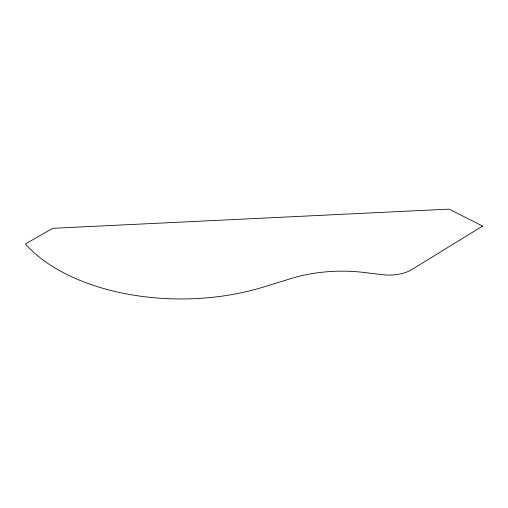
<?xml version="1.0" encoding="UTF-8"?>
<svg xmlns="http://www.w3.org/2000/svg" width="508" height="508" viewBox="0 0 508 508"><rect width="100%" height="100%" fill="white"/><g stroke="black" fill="none" stroke-linecap="round" stroke-linejoin="round"><path stroke-width="0.76" d="M482.6 226.066L411.385 269.843A31.318 18.078 0 0 1 382.962 274.72L363.988 272.453A107.95 62.325 0 0 0 291.408 278.447L263.087 287.147A174.796 100.921 0 0 1 25.4 243.986L52.737 228.314L449.085 209.125L482.6 226.066"/></g></svg>
